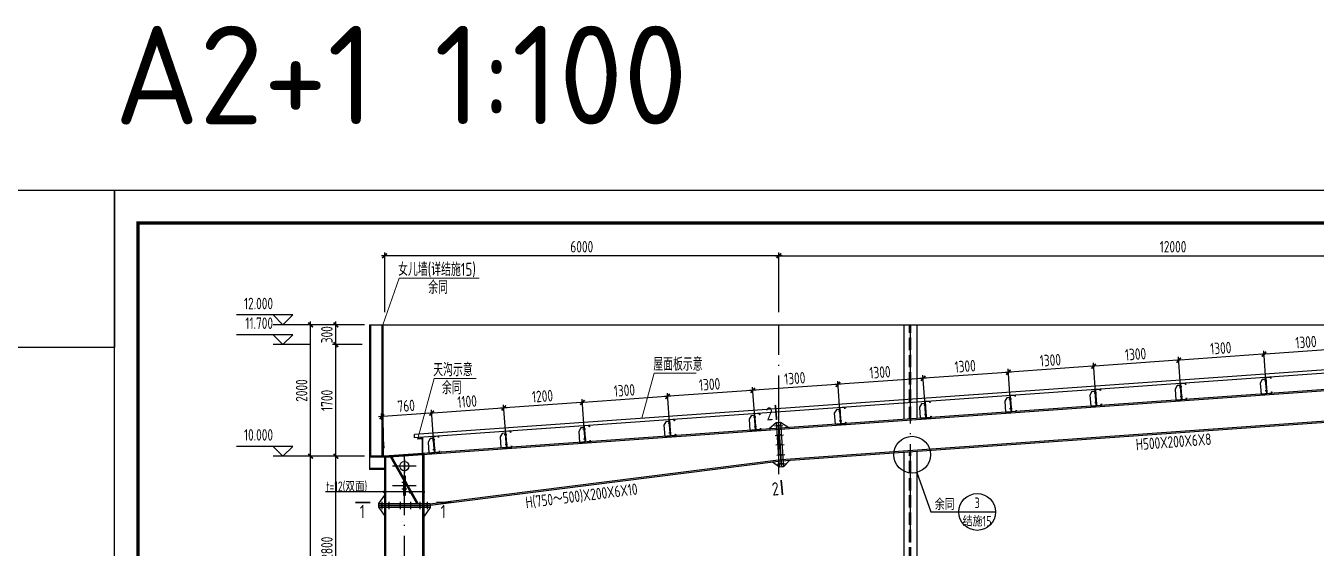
# Model space of a CAD drawing. Extents: x -2746917 to -971774, y -3334247 to -3250358.
# Drawn here: x -1217679 to -1178396, y -3285076 to -3269173 of the extents above; entities that cross this region are included whole.
import ezdxf
from ezdxf.enums import TextEntityAlignment as Align

# ---------------------------------------------------------------- set-up
doc = ezdxf.new("R2010")
doc.units = 0
doc.header["$LTSCALE"] = 1000
doc.header["$MEASUREMENT"] = 0
doc.header["$PDMODE"] = 35
doc.linetypes.add('DASH', pattern=[0.35, 0.25, -0.1])
doc.linetypes.add('DOTE', pattern=[2.42, 2, -0.2, 0.02, -0.2])
doc.layers.get('0').update_dxf_attribs({"linetype": 'CONTINUOUS'})
doc.layers.get('Defpoints').update_dxf_attribs({"linetype": 'CONTINUOUS'})
for name, color, linetype in [('10', 7, 'CONTINUOUS'), ('AXIS', 253, 'DOTE'), ('BEAM_CON', 4, 'CONTINUOUS'), ('COLU', 7, 'CONTINUOUS'), ('DIM', 3, 'CONTINUOUS'), ('NUM', 7, 'CONTINUOUS'), ('PUB_TITLE', 4, 'CONTINUOUS'), ('REIN', 1, 'CONTINUOUS'), ('TEXT', 7, 'CONTINUOUS'), ('THIN', 7, 'CONTINUOUS'), ('WALL', 5, 'CONTINUOUS'), ('柱子', 3, 'CONTINUOUS'), ('檩托', 151, 'CONTINUOUS')]:
    doc.layers.add(name, color=color, linetype=linetype)
doc.layers.add('yichutu', color=7, linetype='CONTINUOUS', true_color=0xffffff, plot=False)
doc.styles.add('TSSD_Dimension', font='tssdeng.shx', dxfattribs={"width": 0.75, "bigfont": 'Hztxt.shx'})
doc.styles.add('TSSD_Label', font='tssdeng.shx', dxfattribs={"width": 0.75, "bigfont": 'hztxt.shx'})
doc.styles.add('TSSD_Norm', font='tssdeng.shx', dxfattribs={"width": 0.75, "bigfont": 'hztxt.shx'})
doc.styles.add('TSSD_Num', font='tssdeng.shx', dxfattribs={"width": 0.75, "bigfont": 'hztxt.shx'})
doc.styles.add('TSSD_Rein', font='Tssdeng.shx', dxfattribs={"width": 0.75, "bigfont": 'hztxt.shx'})
doc.dimstyles.new('TSSD_50_100', dxfattribs={"dimtxt": 350, "dimasz": 100, "dimexe": 100, "dimexo": 250, "dimgap": 100, "dimtad": 1, "dimdec": 0, "dimlfac": 0.5, "dimzin": 0, "dimdsep": 46, "dimtxsty": 'TSSD_Dimension', "dimblk": 'ARCHTICK', "dimcen": 0, "dimdle": 100, "dimclrt": 7, "dimadec": 0, "dimazin": 0, "dimtfac": 1, "dimtdec": 0, "dimtix": 1, "dimtmove": 2, "dimatfit": 3, "dimfxl": 1, "dimtolj": 1, "dimtzin": 0, "dimarcsym": 0})

# ---------------------------------------------------------------- blocks, each defined once
blk = doc.blocks.new('_ArchTick')
at = {"color": 0, "const_width": 0.5}
blk.add_lwpolyline([(-0.71, -0.71), (0.71, 0.71)], dxfattribs=at)
blk = doc.blocks.new('*D992')
at = {"layer": 'Defpoints', "color": 0, "ltscale": 1.5}
for p in [(-1208239, -3282277), (-1207190, -3282277), (-1207190, -3287877)]:
    blk.add_point(p, dxfattribs=at)
at = {"layer": 'DIM', "color": 0, "lineweight": -2, "ltscale": 1.5}
for p, q in [((-1207440, -3282277), (-1208339, -3282277)), ((-1208239, -3287977), (-1208239, -3282177)), ((-1207440, -3287877), (-1208339, -3287877))]:
    blk.add_line(p, q, dxfattribs=at)
at = {"layer": 'DIM', "color": 0, "lineweight": -2, "ltscale": 1.5, "xscale": 100, "yscale": 100, "zscale": 100}
for p, rotation in [((-1208239, -3282277), 90), ((-1208239, -3287877), 270)]:
    blk.add_blockref('_ArchTick', p, dxfattribs=dict(at, rotation=rotation))
at = {"layer": 'DIM', "color": 7, "ltscale": 1.5, "insert": (-1208514, -3285077), "char_height": 350, "attachment_point": 5, "rotation": 90, "style": 'TSSD_Dimension'}
blk.add_mtext('\\A1;2800', dxfattribs=at)
blk = doc.blocks.new('*D993')
at = {"layer": 'Defpoints', "color": 0, "ltscale": 1.5}
for p in [(-1208239, -3278877), (-1207190, -3278877, -2), (-1207190, -3282277)]:
    blk.add_point(p, dxfattribs=at)
at = {"layer": 'DIM', "color": 0, "lineweight": -2, "ltscale": 1.5}
for p, q in [((-1207440, -3278877), (-1208339, -3278877)), ((-1208239, -3282377), (-1208239, -3278777)), ((-1207440, -3282277), (-1208339, -3282277))]:
    blk.add_line(p, q, dxfattribs=at)
at = {"layer": 'DIM', "color": 0, "lineweight": -2, "ltscale": 1.5, "xscale": 100, "yscale": 100, "zscale": 100}
for p, rotation in [((-1208239, -3278877), 90), ((-1208239, -3282277), 270)]:
    blk.add_blockref('_ArchTick', p, dxfattribs=dict(at, rotation=rotation))
at = {"layer": 'DIM', "color": 7, "ltscale": 1.5, "insert": (-1208514, -3280577), "char_height": 350, "attachment_point": 5, "rotation": 90, "style": 'TSSD_Dimension'}
blk.add_mtext('\\A1;1700', dxfattribs=at)
blk = doc.blocks.new('*D994')
at = {"layer": 'Defpoints', "color": 0, "ltscale": 1.5}
for p in [(-1208239, -3278277), (-1207190, -3278277), (-1207190, -3278877, -2)]:
    blk.add_point(p, dxfattribs=at)
at = {"layer": 'DIM', "color": 0, "lineweight": -2, "ltscale": 1.5}
for p, q in [((-1207440, -3278277), (-1208339, -3278277)), ((-1208239, -3278277), (-1208239, -3278177)), ((-1208239, -3278877), (-1208239, -3278277)), ((-1207440, -3278877), (-1208339, -3278877)), ((-1208239, -3278877), (-1208239, -3278977))]:
    blk.add_line(p, q, dxfattribs=at)
at = {"layer": 'DIM', "color": 0, "lineweight": -2, "ltscale": 1.5, "xscale": 100, "yscale": 100, "zscale": 100}
for p, rotation in [((-1208239, -3278277), 270), ((-1208239, -3278877), 90)]:
    blk.add_blockref('_ArchTick', p, dxfattribs=dict(at, rotation=rotation))
at = {"layer": 'DIM', "color": 7, "ltscale": 1.5, "insert": (-1208514, -3278577), "char_height": 350, "attachment_point": 5, "rotation": 90, "style": 'TSSD_Dimension'}
blk.add_mtext('\\A1;300', dxfattribs=at)
blk = doc.blocks.new('*D995')
at = {"layer": 'Defpoints', "color": 0, "ltscale": 1.5}
for p in [(-1209007, -3282277), (-1207114, -3282277), (-1207114, -3302277)]:
    blk.add_point(p, dxfattribs=at)
at = {"layer": 'DIM', "color": 0, "lineweight": -2, "ltscale": 1.5}
for p, q in [((-1207364, -3282277), (-1209107, -3282277)), ((-1209007, -3302377), (-1209007, -3282177)), ((-1207364, -3302277), (-1209107, -3302277))]:
    blk.add_line(p, q, dxfattribs=at)
at = {"layer": 'DIM', "color": 0, "lineweight": -2, "ltscale": 1.5, "xscale": 100, "yscale": 100, "zscale": 100}
for p, rotation in [((-1209007, -3282277), 90), ((-1209007, -3302277), 270)]:
    blk.add_blockref('_ArchTick', p, dxfattribs=dict(at, rotation=rotation))
at = {"layer": 'DIM', "color": 7, "ltscale": 1.5, "insert": (-1209282, -3292277), "char_height": 350, "attachment_point": 5, "rotation": 90, "style": 'TSSD_Dimension'}
blk.add_mtext('\\A1;10000', dxfattribs=at)
blk = doc.blocks.new('*D996')
at = {"layer": 'Defpoints', "color": 0, "ltscale": 1.5}
for p in [(-1209007, -3278277), (-1207114, -3278277), (-1207114, -3282277)]:
    blk.add_point(p, dxfattribs=at)
at = {"layer": 'DIM', "color": 0, "lineweight": -2, "ltscale": 1.5}
for p, q in [((-1207364, -3278277), (-1209107, -3278277)), ((-1209007, -3282377), (-1209007, -3278177)), ((-1207364, -3282277), (-1209107, -3282277))]:
    blk.add_line(p, q, dxfattribs=at)
at = {"layer": 'DIM', "color": 0, "lineweight": -2, "ltscale": 1.5, "xscale": 100, "yscale": 100, "zscale": 100}
for p, rotation in [((-1209007, -3278277), 90), ((-1209007, -3282277), 270)]:
    blk.add_blockref('_ArchTick', p, dxfattribs=dict(at, rotation=rotation))
at = {"layer": 'DIM', "color": 7, "ltscale": 1.5, "insert": (-1209282, -3280277), "char_height": 350, "attachment_point": 5, "rotation": 90, "style": 'TSSD_Dimension'}
blk.add_mtext('\\A1;2000', dxfattribs=at)
blk = doc.blocks.new('*D997')
at = {"layer": 'Defpoints', "color": 0, "ltscale": 1.5}
for p in [(-1206754, -3276174), (-1206754, -3278139), (-1194754, -3278139)]:
    blk.add_point(p, dxfattribs=at)
at = {"layer": 'DIM', "color": 0, "lineweight": -2, "ltscale": 1.5}
for p, q in [((-1194654, -3276174), (-1206854, -3276174)), ((-1206754, -3277889), (-1206754, -3276074)), ((-1194754, -3277889), (-1194754, -3276074))]:
    blk.add_line(p, q, dxfattribs=at)
at = {"layer": 'DIM', "color": 0, "lineweight": -2, "ltscale": 1.5, "xscale": 100, "yscale": 100, "zscale": 100, "rotation": 180}
blk.add_blockref('_ArchTick', (-1206754, -3276174), dxfattribs=at)
at = {"layer": 'DIM', "color": 0, "lineweight": -2, "ltscale": 1.5, "xscale": 100, "yscale": 100, "zscale": 100}
blk.add_blockref('_ArchTick', (-1194754, -3276174), dxfattribs=at)
at = {"layer": 'DIM', "color": 7, "ltscale": 1.5, "insert": (-1200754, -3275899), "char_height": 350, "attachment_point": 5, "style": 'TSSD_Dimension'}
blk.add_mtext('\\A1;6000', dxfattribs=at)
blk = doc.blocks.new('*D1000')
at = {"layer": 'Defpoints', "color": 0, "ltscale": 1.5}
for p in [(-1170754, -3276174), (-1194754, -3278139), (-1170754, -3278139)]:
    blk.add_point(p, dxfattribs=at)
at = {"layer": 'DIM', "color": 0, "lineweight": -2, "ltscale": 1.5}
for p, q in [((-1194854, -3276174), (-1170654, -3276174)), ((-1194754, -3277889), (-1194754, -3276074)), ((-1170754, -3277889), (-1170754, -3276074))]:
    blk.add_line(p, q, dxfattribs=at)
at = {"layer": 'DIM', "color": 0, "lineweight": -2, "ltscale": 1.5, "xscale": 100, "yscale": 100, "zscale": 100, "rotation": 180}
blk.add_blockref('_ArchTick', (-1194754, -3276174), dxfattribs=at)
at = {"layer": 'DIM', "color": 0, "lineweight": -2, "ltscale": 1.5, "xscale": 100, "yscale": 100, "zscale": 100}
blk.add_blockref('_ArchTick', (-1170754, -3276174), dxfattribs=at)
at = {"layer": 'DIM', "color": 7, "ltscale": 1.5, "insert": (-1182754, -3275899), "char_height": 350, "attachment_point": 5, "style": 'TSSD_Dimension'}
blk.add_mtext('\\A1;12000', dxfattribs=at)
blk = doc.blocks.new('A$C491C4D06')
at = {"layer": '檩托'}
for p, q in [((-109, 238), (-138, 184)), ((-63, 242), (-109, 238)), ((-75, 221), (-38, 225)), ((-66, 273), (-63, 242)), ((-60, 273), (-66, 273)), ((-63, 242), (-41, 24)), ((-60, 273), (18, 281)), ((-35, 24), (-60, 273)), ((-35, 24), (-60, 273)), ((16, 278), (-57, 271)), ((-57, 271), (-32, 28)), ((18, 258), (16, 278)), ((18, 281), (21, 259)), ((21, 259), (18, 258)), ((-138, 184), (-121, 16)), ((-121, 16), (-35, 24)), ((-60, 73), (-23, 76)), ((43, 32), (-35, 24)), ((-32, 28), (40, 35)), ((38, 54), (41, 55)), ((40, 35), (38, 54)), ((41, 55), (43, 32))]:
    blk.add_line(p, q, dxfattribs=at)
at = {"layer": '檩托', "const_width": 10, "elevation": 396}
blk.add_lwpolyline([(-61, 222), (-52, 223)], dxfattribs=at)
at = {"layer": '檩托', "const_width": 10}
blk.add_lwpolyline([(-47, 74), (-37, 75)], dxfattribs=at)
blk = doc.blocks.new('*D1010')
at = {"layer": 'Defpoints', "color": 0, "ltscale": 1.5}
for p in [(-1179986, -3279169), (-1179901, -3280375), (-1177307, -3280192)]:
    blk.add_point(p, dxfattribs=at)
at = {"layer": 'DIM', "color": 0, "lineweight": -2, "ltscale": 1.5}
for p, q in [((-1177325, -3279942), (-1177400, -3278885)), ((-1177293, -3278978), (-1180086, -3279176)), ((-1179918, -3280126), (-1179993, -3279069))]:
    blk.add_line(p, q, dxfattribs=at)
at = {"layer": 'DIM', "color": 0, "lineweight": -2, "ltscale": 1.5, "xscale": 100, "yscale": 100, "zscale": 100}
for p, rotation in [((-1177393, -3278985), 4.053197098437584), ((-1179986, -3279169), 184.0531970984376)]:
    blk.add_blockref('_ArchTick', p, dxfattribs=dict(at, rotation=rotation))
at = {"layer": 'DIM', "color": 7, "ltscale": 1.5, "insert": (-1178709, -3278802), "char_height": 350, "attachment_point": 5, "rotation": 4.0532, "style": 'TSSD_Dimension'}
blk.add_mtext('\\A1;1300', dxfattribs=at)
blk = doc.blocks.new('*D1011')
at = {"layer": 'Defpoints', "color": 0, "ltscale": 1.5}
for p in [(-1182580, -3279352), (-1179901, -3280375), (-1182494, -3280559)]:
    blk.add_point(p, dxfattribs=at)
at = {"layer": 'DIM', "color": 0, "lineweight": -2, "ltscale": 1.5}
for p, q in [((-1179886, -3279162), (-1182679, -3279359)), ((-1182512, -3280310), (-1182587, -3279253)), ((-1179918, -3280126), (-1179993, -3279069))]:
    blk.add_line(p, q, dxfattribs=at)
at = {"layer": 'DIM', "color": 0, "lineweight": -2, "ltscale": 1.5, "xscale": 100, "yscale": 100, "zscale": 100}
for p, rotation in [((-1182580, -3279352), 184.0531970984376), ((-1179986, -3279169), 4.053197098437584)]:
    blk.add_blockref('_ArchTick', p, dxfattribs=dict(at, rotation=rotation))
at = {"layer": 'DIM', "color": 7, "ltscale": 1.5, "insert": (-1181302, -3278986), "char_height": 350, "attachment_point": 5, "rotation": 4.0532, "style": 'TSSD_Dimension'}
blk.add_mtext('\\A1;1300', dxfattribs=at)
blk = doc.blocks.new('*D1012')
at = {"layer": 'Defpoints', "color": 0, "ltscale": 1.5}
for p in [(-1185173, -3279536), (-1185088, -3280743), (-1182494, -3280559)]:
    blk.add_point(p, dxfattribs=at)
at = {"layer": 'DIM', "color": 0, "lineweight": -2, "ltscale": 1.5}
for p, q in [((-1182512, -3280310), (-1182587, -3279253)), ((-1182480, -3279345), (-1185273, -3279543)), ((-1185105, -3280493), (-1185180, -3279436))]:
    blk.add_line(p, q, dxfattribs=at)
at = {"layer": 'DIM', "color": 0, "lineweight": -2, "ltscale": 1.5, "xscale": 100, "yscale": 100, "zscale": 100}
for p, rotation in [((-1182580, -3279352), 4.053197098437584), ((-1185173, -3279536), 184.0531970984376)]:
    blk.add_blockref('_ArchTick', p, dxfattribs=dict(at, rotation=rotation))
at = {"layer": 'DIM', "color": 7, "ltscale": 1.5, "insert": (-1183896, -3279170), "char_height": 350, "attachment_point": 5, "rotation": 4.0532, "style": 'TSSD_Dimension'}
blk.add_mtext('\\A1;1300', dxfattribs=at)
blk = doc.blocks.new('*D1013')
at = {"layer": 'Defpoints', "color": 0, "ltscale": 1.5}
for p in [(-1187767, -3279720), (-1185088, -3280743), (-1187681, -3280927)]:
    blk.add_point(p, dxfattribs=at)
at = {"layer": 'DIM', "color": 0, "lineweight": -2, "ltscale": 1.5}
for p, q in [((-1185073, -3279529), (-1187866, -3279727)), ((-1187699, -3280677), (-1187774, -3279620)), ((-1185105, -3280493), (-1185180, -3279436))]:
    blk.add_line(p, q, dxfattribs=at)
at = {"layer": 'DIM', "color": 0, "lineweight": -2, "ltscale": 1.5, "xscale": 100, "yscale": 100, "zscale": 100}
for p, rotation in [((-1187767, -3279720), 184.0531970984376), ((-1185173, -3279536), 4.053197098437584)]:
    blk.add_blockref('_ArchTick', p, dxfattribs=dict(at, rotation=rotation))
at = {"layer": 'DIM', "color": 7, "ltscale": 1.5, "insert": (-1186489, -3279354), "char_height": 350, "attachment_point": 5, "rotation": 4.0532, "style": 'TSSD_Dimension'}
blk.add_mtext('\\A1;1300', dxfattribs=at)
blk = doc.blocks.new('*D1014')
at = {"layer": 'Defpoints', "color": 0, "ltscale": 1.5}
for p in [(-1190360, -3279904), (-1190275, -3281110), (-1187681, -3280927)]:
    blk.add_point(p, dxfattribs=at)
at = {"layer": 'DIM', "color": 0, "lineweight": -2, "ltscale": 1.5}
for p, q in [((-1187667, -3279713), (-1190460, -3279911)), ((-1187699, -3280677), (-1187774, -3279620)), ((-1190292, -3280861), (-1190367, -3279804))]:
    blk.add_line(p, q, dxfattribs=at)
at = {"layer": 'DIM', "color": 0, "lineweight": -2, "ltscale": 1.5, "xscale": 100, "yscale": 100, "zscale": 100}
for p, rotation in [((-1187767, -3279720), 4.053197098437584), ((-1190360, -3279904), 184.0531970984376)]:
    blk.add_blockref('_ArchTick', p, dxfattribs=dict(at, rotation=rotation))
at = {"layer": 'DIM', "color": 7, "ltscale": 1.5, "insert": (-1189083, -3279538), "char_height": 350, "attachment_point": 5, "rotation": 4.0532, "style": 'TSSD_Dimension'}
blk.add_mtext('\\A1;1300', dxfattribs=at)
blk = doc.blocks.new('*D1015')
at = {"layer": 'Defpoints', "color": 0, "ltscale": 1.5}
for p in [(-1192954, -3280088), (-1190275, -3281110), (-1192868, -3281294)]:
    blk.add_point(p, dxfattribs=at)
at = {"layer": 'DIM', "color": 0, "lineweight": -2, "ltscale": 1.5}
for p, q in [((-1190260, -3279897), (-1193053, -3280095)), ((-1192886, -3281045), (-1192961, -3279988)), ((-1190292, -3280861), (-1190367, -3279804))]:
    blk.add_line(p, q, dxfattribs=at)
at = {"layer": 'DIM', "color": 0, "lineweight": -2, "ltscale": 1.5, "xscale": 100, "yscale": 100, "zscale": 100}
for p, rotation in [((-1192954, -3280088), 184.0531970984376), ((-1190360, -3279904), 4.053197098437584)]:
    blk.add_blockref('_ArchTick', p, dxfattribs=dict(at, rotation=rotation))
at = {"layer": 'DIM', "color": 7, "ltscale": 1.5, "insert": (-1191676, -3279721), "char_height": 350, "attachment_point": 5, "rotation": 4.0532, "style": 'TSSD_Dimension'}
blk.add_mtext('\\A1;1300', dxfattribs=at)
blk = doc.blocks.new('*D1016')
at = {"layer": 'Defpoints', "color": 0, "ltscale": 1.5}
for p in [(-1195547, -3280271), (-1195462, -3281478), (-1192868, -3281294)]:
    blk.add_point(p, dxfattribs=at)
at = {"layer": 'DIM', "color": 0, "lineweight": -2, "ltscale": 1.5}
for p, q in [((-1192854, -3280080), (-1195647, -3280278)), ((-1192886, -3281045), (-1192961, -3279988)), ((-1195479, -3281229), (-1195554, -3280172))]:
    blk.add_line(p, q, dxfattribs=at)
at = {"layer": 'DIM', "color": 0, "lineweight": -2, "ltscale": 1.5, "xscale": 100, "yscale": 100, "zscale": 100}
for p, rotation in [((-1192954, -3280088), 4.053197098437584), ((-1195547, -3280271), 184.0531970984376)]:
    blk.add_blockref('_ArchTick', p, dxfattribs=dict(at, rotation=rotation))
at = {"layer": 'DIM', "color": 7, "ltscale": 1.5, "insert": (-1194270, -3279905), "char_height": 350, "attachment_point": 5, "rotation": 4.0532, "style": 'TSSD_Dimension'}
blk.add_mtext('\\A1;1300', dxfattribs=at)
blk = doc.blocks.new('*D1017')
at = {"layer": 'Defpoints', "color": 0, "ltscale": 1.5}
for p in [(-1198141, -3280455), (-1198055, -3281662), (-1195462, -3281478)]:
    blk.add_point(p, dxfattribs=at)
at = {"layer": 'DIM', "color": 0, "lineweight": -2, "ltscale": 1.5}
for p, q in [((-1195447, -3280264), (-1198240, -3280462)), ((-1198073, -3281412), (-1198148, -3280355)), ((-1195479, -3281229), (-1195554, -3280172))]:
    blk.add_line(p, q, dxfattribs=at)
at = {"layer": 'DIM', "color": 0, "lineweight": -2, "ltscale": 1.5, "xscale": 100, "yscale": 100, "zscale": 100}
for p, rotation in [((-1198141, -3280455), 184.0531970984376), ((-1195547, -3280271), 4.053197098437584)]:
    blk.add_blockref('_ArchTick', p, dxfattribs=dict(at, rotation=rotation))
at = {"layer": 'DIM', "color": 7, "ltscale": 1.5, "insert": (-1196863, -3280089), "char_height": 350, "attachment_point": 5, "rotation": 4.0532, "style": 'TSSD_Dimension'}
blk.add_mtext('\\A1;1300', dxfattribs=at)
blk = doc.blocks.new('*D1018')
at = {"layer": 'Defpoints', "color": 0, "ltscale": 1.5}
for p in [(-1200734, -3280639), (-1198055, -3281662), (-1200649, -3281845)]:
    blk.add_point(p, dxfattribs=at)
at = {"layer": 'DIM', "color": 0, "lineweight": -2, "ltscale": 1.5}
for p, q in [((-1198041, -3280448), (-1200834, -3280646)), ((-1198073, -3281412), (-1198148, -3280355)), ((-1200666, -3281596), (-1200741, -3280539))]:
    blk.add_line(p, q, dxfattribs=at)
at = {"layer": 'DIM', "color": 0, "lineweight": -2, "ltscale": 1.5, "xscale": 100, "yscale": 100, "zscale": 100}
for p, rotation in [((-1198141, -3280455), 4.053197098437584), ((-1200734, -3280639), 184.0531970984376)]:
    blk.add_blockref('_ArchTick', p, dxfattribs=dict(at, rotation=rotation))
at = {"layer": 'DIM', "color": 7, "ltscale": 1.5, "insert": (-1199457, -3280273), "char_height": 350, "attachment_point": 5, "rotation": 4.0532, "style": 'TSSD_Dimension'}
blk.add_mtext('\\A1;1300', dxfattribs=at)
blk = doc.blocks.new('*D1019')
at = {"layer": 'Defpoints', "color": 0, "ltscale": 1.5}
for p in [(-1203128, -3280808), (-1203043, -3282015), (-1200649, -3281845)]:
    blk.add_point(p, dxfattribs=at)
at = {"layer": 'DIM', "color": 0, "lineweight": -2, "ltscale": 1.5}
for p, q in [((-1200634, -3280632), (-1203228, -3280816)), ((-1203060, -3281766), (-1203135, -3280709)), ((-1200666, -3281596), (-1200741, -3280539))]:
    blk.add_line(p, q, dxfattribs=at)
at = {"layer": 'DIM', "color": 0, "lineweight": -2, "ltscale": 1.5, "xscale": 100, "yscale": 100, "zscale": 100}
for p, rotation in [((-1203128, -3280808), 184.0531970984376), ((-1200734, -3280639), 4.053197098437584)]:
    blk.add_blockref('_ArchTick', p, dxfattribs=dict(at, rotation=rotation))
at = {"layer": 'DIM', "color": 7, "ltscale": 1.5, "insert": (-1201950, -3280449), "char_height": 350, "attachment_point": 5, "rotation": 4.0532, "style": 'TSSD_Dimension'}
blk.add_mtext('\\A1;1200', dxfattribs=at)
blk = doc.blocks.new('*D1020')
at = {"layer": 'Defpoints', "color": 0, "ltscale": 1.5}
for p in [(-1205323, -3280964), (-1203043, -3282015), (-1205237, -3282171)]:
    blk.add_point(p, dxfattribs=at)
at = {"layer": 'DIM', "color": 0, "lineweight": -2, "ltscale": 1.5}
for p, q in [((-1203028, -3280801), (-1205422, -3280971)), ((-1205255, -3281921), (-1205330, -3280864)), ((-1203060, -3281766), (-1203135, -3280709))]:
    blk.add_line(p, q, dxfattribs=at)
at = {"layer": 'DIM', "color": 0, "lineweight": -2, "ltscale": 1.5, "xscale": 100, "yscale": 100, "zscale": 100}
for p, rotation in [((-1205323, -3280964), 184.0531970984376), ((-1203128, -3280808), 4.053197098437584)]:
    blk.add_blockref('_ArchTick', p, dxfattribs=dict(at, rotation=rotation))
at = {"layer": 'DIM', "color": 7, "ltscale": 1.5, "insert": (-1204245, -3280612), "char_height": 350, "attachment_point": 5, "rotation": 4.0532, "style": 'TSSD_Dimension'}
blk.add_mtext('\\A1;1100', dxfattribs=at)
blk = doc.blocks.new('*D1021')
at = {"layer": 'Defpoints', "color": 0, "ltscale": 1.5}
for p in [(-1206839, -3281071), (-1206754, -3282278), (-1205237, -3282171)]:
    blk.add_point(p, dxfattribs=at)
at = {"layer": 'DIM', "color": 0, "lineweight": -2, "ltscale": 1.5}
for p, q in [((-1205255, -3281921), (-1205330, -3280864)), ((-1205223, -3280957), (-1206939, -3281079)), ((-1206771, -3282029), (-1206846, -3280972))]:
    blk.add_line(p, q, dxfattribs=at)
at = {"layer": 'DIM', "color": 0, "lineweight": -2, "ltscale": 1.5, "xscale": 100, "yscale": 100, "zscale": 100}
for p, rotation in [((-1205323, -3280964), 4.053197098437584), ((-1206839, -3281071), 184.0531970984376)]:
    blk.add_blockref('_ArchTick', p, dxfattribs=dict(at, rotation=rotation))
at = {"layer": 'DIM', "color": 7, "ltscale": 1.5, "insert": (-1206100, -3280743), "char_height": 350, "attachment_point": 5, "rotation": 4.0532, "style": 'TSSD_Dimension'}
blk.add_mtext('\\A1;760', dxfattribs=at)
blk = doc.blocks.new('ts_idx')
at = {"color": 0, "linetype": 'ByBlock', "lineweight": -2}
blk.add_line((-0.5, 0), (0.5, 0), dxfattribs=at)
blk.add_circle((0, 0), 0.5, dxfattribs=at)
at = {"color": 0, "linetype": 'ByBlock', "lineweight": -2, "style": 'TSSD_Num', "width": 0.7}
for tag, p in [('1', (0, 0.25)), ('A', (0, -0.25))]:
    blk.add_attdef(tag, text='', height=0.286, dxfattribs=at).set_placement(p, align=Align.MIDDLE_CENTER)
blk = doc.blocks.new('yct-1189-420-118900-42000-100-2008.0')
at = {"layer": 'yichutu', "color": 7, "true_color": 0xffffff}
blk.add_lwpolyline([(0, 0), (0, 42000), (118900, 42000), (118900, 0)], close=True, dxfattribs=at)
at = {"layer": 'yichutu', "color": 7, "true_color": 0xffffff, "style": 'TSSD_Rein'}
blk.add_text('A2+1 1:100', height=3000, dxfattribs=at).set_placement((0, 44000))
blk = doc.blocks.new('A$C3E121A49')
at = {"layer": 'PUB_TITLE'}
blk.add_lwpolyline([(-114817, -12301), (-114817, 29699), (4083, 29699), (4083, -12301)], close=True, dxfattribs=at)
at = {"layer": 'PUB_TITLE', "const_width": 100}
blk.add_lwpolyline([(3083, -11301), (3083, 28699), (-114103, 28699), (-114103, -11301), (3083, -11301)], dxfattribs=at)

msp = doc.modelspace()

# ---------------------------------------------------------------- linework, layer by layer
at = {"ltscale": 1.5}
msp.add_lwpolyline([(-1220380.26, -3274173.05), (-1214977.31, -3274173.05), (-1214977.31, -3278965.91), (-1220380.26, -3278965.91)], close=True, dxfattribs=at)
at = {"color": 4, "lineweight": 5, "ltscale": 1.5}
for points in [[(-1206297.6, -3282576.82, 1), (-1206009.6, -3282576.82, 1)], [(-1206291.6, -3282576.82, 1), (-1206015.6, -3282576.82, 1)]]:
    msp.add_lwpolyline(points, format="xyb", close=True, dxfattribs=at)
msp.add_lwpolyline([(-1206163.6, -3282376.82), (-1206143.6, -3282376.82), (-1206143.6, -3282776.82), (-1206163.6, -3282776.82)], close=True, dxfattribs=at)
at = {"layer": '10', "color": 6, "const_width": 51.43}
for points in [[(-1194820.92, -3281168.09), (-1194863.3, -3280712.91)], [(-1194642.25, -3283453.68), (-1194684.63, -3282998.5)], [(-1207187.1, -3283685.07), (-1207644.24, -3283685.07)], [(-1204725.17, -3283685.07), (-1205182.31, -3283685.07)]]:
    msp.add_lwpolyline(points, dxfattribs=at)
at = {"layer": 'AXIS', "ltscale": 1.5}
for p, q in [((-1194753.6, -3282820.37), (-1194753.6, -3278276.82)), ((-1190753.6, -3278276.82), (-1190753.6, -3303039.78)), ((-1206153.6, -3302216.82), (-1206153.6, -3282276.82))]:
    msp.add_line(p, q, dxfattribs=at)
at = {"layer": 'AXIS', "linetype": 'DOTE'}
for p, q in [((-1205793.6, -3282576.82), (-1206513.6, -3282576.82)), ((-1205793.6, -3283176.82), (-1206513.6, -3283176.82))]:
    msp.add_line(p, q, dxfattribs=at)
at = {"layer": 'BEAM_CON', "ltscale": 1.5}
for p, q in [((-1207213.6, -3278276.82, -3.33), (-1110293.6, -3278276.82, -3.33)), ((-1158753.6, -3278876.82), (-1206753.6, -3282276.82)), ((-1158750.78, -3278916.72), (-1206750.78, -3282316.72)), ((-1170685.77, -3280684.42), (-1194685.77, -3282384.42)), ((-1170682.95, -3280724.32), (-1194682.95, -3282424.32)), ((-1194826.17, -3281251.51), (-1195054.43, -3281448.13)), ((-1194706.47, -3281243.03), (-1194452.78, -3281405.51)), ((-1206798.6, -3281416.05), (-1206813.6, -3281416.05, 0.85)), ((-1194882.99, -3281356.04), (-1194635.49, -3281338.51)), ((-1194862.8, -3281641.01), (-1194615.3, -3281623.48)), ((-1205744.93, -3281757.56), (-1205746.43, -3281742.63)), ((-1194842.02, -3281934.33), (-1194594.53, -3281916.8)), ((-1206753.6, -3302216.82), (-1206753.6, -3282276.82)), ((-1206713.6, -3302216.82), (-1206713.6, -3282276.82)), ((-1205776.56, -3283716.82), (-1206575.34, -3282299.19)), ((-1205730.65, -3283716.82), (-1206531.87, -3282294.84)), ((-1205593.6, -3302216.82), (-1205593.6, -3282201.02)), ((-1205553.6, -3302216.82), (-1205553.6, -3282197.02)), ((-1194687.97, -3282384.63), (-1205378.62, -3283737.13)), ((-1194682.95, -3282424.32), (-1205373.6, -3283776.82)), ((-1194730.08, -3282608.11), (-1194949.87, -3282458.09)), ((-1194820.29, -3282241.1), (-1194572.8, -3282223.57)), ((-1194610.38, -3282599.63), (-1194429.11, -3282406.34)), ((-1194800.83, -3282515.9), (-1194553.33, -3282498.37)), ((-1206080.2, -3283076.82), (-1206227.01, -3283076.82)), ((-1206933.6, -3283716.82), (-1206753.6, -3283456.82)), ((-1206080.2, -3283276.82), (-1206227.01, -3283276.82)), ((-1206933.6, -3283836.82), (-1206753.6, -3284096.82)), ((-1206843.6, -3283663.41), (-1206843.6, -3283890.22)), ((-1206623.6, -3283663.41), (-1206623.6, -3283890.22)), ((-1206286.83, -3283663.41), (-1206286.83, -3283890.22)), ((-1205962.88, -3283663.41), (-1205962.88, -3283890.22)), ((-1205683.6, -3283663.41), (-1205683.6, -3283890.22)), ((-1205373.6, -3283836.82), (-1205553.6, -3284096.82)), ((-1205463.6, -3283663.41), (-1205463.6, -3283890.22))]:
    msp.add_line(p, q, dxfattribs=at)
at = {"layer": 'BEAM_CON', "color": 8, "ltscale": 1.5}
for p, q in [((-1158796.01, -3278278.32), (-1205848.81, -3281611.22)), ((-1158788.95, -3278378.07), (-1205848.81, -3281711.48)), ((-1205848.81, -3281711.48), (-1205848.81, -3281611.22))]:
    msp.add_line(p, q, dxfattribs=at)
at = {"layer": 'BEAM_CON', "linetype": 'DASH', "ltscale": 1.5}
for p, q in [((-1190773.6, -3281144.9), (-1190773.6, -3278276.82)), ((-1190733.6, -3281142.07), (-1190733.6, -3278276.82)), ((-1190773.6, -3302216.82), (-1190773.6, -3282147.41)), ((-1190733.6, -3302216.82), (-1190733.6, -3282144.57))]:
    msp.add_line(p, q, dxfattribs=at)
at = {"layer": 'BEAM_CON', "ltscale": 1.5}
for points in [[(-1194730.08, -3282608.11), (-1194826.17, -3281251.51), (-1194766.32, -3281247.27), (-1194670.23, -3282603.87), (-1194730.08, -3282608.11)], [(-1194670.23, -3282603.87), (-1194766.32, -3281247.27), (-1194706.47, -3281243.03), (-1194610.38, -3282599.63), (-1194670.23, -3282603.87)], [(-1206813.6, -3281416.05), (-1206813.6, -3282276.82), (-1206753.6, -3282276.82), (-1205591.21, -3282194.48), (-1205591.12, -3281727.1), (-1205746.43, -3281742.63)], [(-1206798.6, -3281416.05), (-1206798.6, -3282261.82), (-1206754.35, -3282261.82), (-1205606.21, -3282180.91), (-1205606.13, -3281743.67), (-1205744.93, -3281757.56)]]:
    msp.add_lwpolyline(points, dxfattribs=at)
for points in [[(-1206173.6, -3282876.82), (-1206133.6, -3282876.82), (-1206133.6, -3283476.82), (-1206173.6, -3283476.82)], [(-1206933.6, -3283716.82), (-1205373.6, -3283716.82), (-1205373.6, -3283776.82), (-1206933.6, -3283776.82)], [(-1206933.6, -3283776.82), (-1205373.6, -3283776.82), (-1205373.6, -3283836.82), (-1206933.6, -3283836.82)]]:
    msp.add_lwpolyline(points, close=True, dxfattribs=at)
at = {"layer": 'NUM', "ltscale": 1.5}
msp.add_line((-1205574.71, -3283364.06), (-1208552.37, -3283364.06), dxfattribs=at)
at = {"layer": 'NUM', "ltscale": 1.5, "const_width": 50}
for points in [[(-1206728.6, -3283364.06, -1), (-1206778.6, -3283364.06, -1)], [(-1205950.32, -3283364.06, -1), (-1206000.32, -3283364.06, -1)], [(-1205549.71, -3283364.06, -1), (-1205599.71, -3283364.06, -1)]]:
    msp.add_lwpolyline(points, format="xyb", close=True, dxfattribs=at)
at = {"layer": 'REIN', "color": 4, "const_width": 50}
for points in [[(-1194819.09, -3281351.52), (-1194699.39, -3281343.04)], [(-1194798.9, -3281636.49), (-1194679.2, -3281628.01)], [(-1194778.13, -3281929.81), (-1194658.43, -3281921.33)], [(-1194756.4, -3282236.58), (-1194636.7, -3282228.1)], [(-1194736.93, -3282511.37), (-1194617.23, -3282502.89)], [(-1206133.6, -3283076.82), (-1206173.6, -3283076.82)], [(-1206133.6, -3283276.82), (-1206173.6, -3283276.82)], [(-1206843.6, -3283716.82), (-1206843.6, -3283836.82)], [(-1206623.6, -3283716.82), (-1206623.6, -3283836.82)], [(-1206286.83, -3283716.82), (-1206286.83, -3283836.82)], [(-1205962.88, -3283716.82), (-1205962.88, -3283836.82)], [(-1205683.6, -3283716.82), (-1205683.6, -3283836.82)], [(-1205463.6, -3283716.82), (-1205463.6, -3283836.82)]]:
    msp.add_lwpolyline(points, dxfattribs=at)
at = {"layer": 'TEXT', "lineweight": 5}
for p, q in [((-1206315.41, -3276858.56), (-1206813.6, -3278276.82, -3.33)), ((-1203877.67, -3276858.56), (-1206315.41, -3276858.56)), ((-1205246.83, -3279913.1, 1.33), (-1205746.88, -3281738.13)), ((-1203971.34, -3279913.1, 1.33), (-1205246.83, -3279913.1, 1.33)), ((-1198547.25, -3279744.86, 1.01), (-1198924.22, -3281120.73)), ((-1197271.75, -3279744.86, 1.01), (-1198547.25, -3279744.86, 1.01))]:
    msp.add_line(p, q, dxfattribs=at)
at = {"layer": 'THIN'}
for p, q in [((-1210152.53, -3277976.82, -1.2), (-1211263.11, -3277976.82, -1.2)), ((-1209852.53, -3278276.82, -1.2), (-1210152.53, -3277976.82, -1.2)), ((-1209552.53, -3277976.82, -1.2), (-1210152.53, -3277976.82, -1.2)), ((-1209852.53, -3278276.82, -1.2), (-1209552.53, -3277976.82, -1.2)), ((-1209006.61, -3278276.82, -1.2), (-1210152.53, -3278276.82, -1.2)), ((-1209852.53, -3278276.82, -1.2), (-1209852.53, -3278276.82, -1.2)), ((-1210152.53, -3278576.82, -1.2), (-1211263.11, -3278576.82, -1.2)), ((-1209852.53, -3278876.82, -1.2), (-1210152.53, -3278576.82, -1.2)), ((-1209552.53, -3278576.82, -1.2), (-1210152.53, -3278576.82, -1.2)), ((-1209006.61, -3278876.82, -1.2), (-1210152.53, -3278876.82, -1.2)), ((-1209852.53, -3278876.82, -1.2), (-1209552.53, -3278576.82, -1.2)), ((-1209852.53, -3278876.82, -1.2), (-1209852.53, -3278876.82, -1.2)), ((-1210152.53, -3281976.82, -1.2), (-1211263.11, -3281976.82, -1.2)), ((-1209852.53, -3282276.82, -1.2), (-1210152.53, -3281976.82, -1.2)), ((-1209552.53, -3281976.82, -1.2), (-1210152.53, -3281976.82, -1.2)), ((-1209852.53, -3282276.82, -1.2), (-1209552.53, -3281976.82, -1.2)), ((-1209006.61, -3282276.82, -1.2), (-1210152.53, -3282276.82, -1.2)), ((-1209852.53, -3282276.82, -1.2), (-1209852.53, -3282276.82, -1.2)), ((-1190551.45, -3282770.98), (-1190125.71, -3283973.51)), ((-1190125.71, -3283973.51), (-1189276.61, -3283973.51))]:
    msp.add_line(p, q, dxfattribs=at)
msp.add_circle((-1190696.95, -3282230.03), 560.18, dxfattribs=at)
at = {"layer": 'WALL', "color": 4}
for p, q in [((-1190953.6, -3278276.82), (-1190953.6, -3281157.65)), ((-1190553.6, -3278276.82), (-1190553.6, -3281129.32)), ((-1190953.6, -3282160.16), (-1190953.6, -3302216.82)), ((-1190553.6, -3282131.82), (-1190553.6, -3302216.82))]:
    msp.add_line(p, q, dxfattribs=at)
at = {"layer": '柱子', "color": 4}
for p, q in [((-1207213.6, -3278276.82, -3.33), (-1207213.6, -3282276.82, 2)), ((-1207189.6, -3278276.82, -3.33), (-1207189.6, -3282276.82, 2)), ((-1206837.6, -3278276.82, -3.33), (-1206837.6, -3282276.82, 2)), ((-1206813.6, -3278276.82, -3.33), (-1206813.6, -3282276.82, 2)), ((-1207213.6, -3282276.82, 2), (-1207213.6, -3282676.82, 2)), ((-1206753.6, -3282276.82), (-1207213.6, -3282276.82)), ((-1206753.6, -3282300.82, 2), (-1207213.6, -3282300.82, 2)), ((-1206753.6, -3282652.82, 2), (-1207213.6, -3282652.82, 2)), ((-1206753.6, -3282676.82, 2), (-1207213.6, -3282676.82, 2))]:
    msp.add_line(p, q, dxfattribs=at)

# ---------------------------------------------------------------- block references
at = {"ltscale": 1.5}
msp.add_blockref('A$C3E121A49', (-1100160.58, -3303872.21), dxfattribs=at)
at = {"layer": 'COLU', "xscale": 2.000000000011448, "yscale": 2, "zscale": 2, "rotation": 358.3274362581344}
for p in [(-1182426, -3280609.33), (-1179832.49, -3280425.62), (-1187613, -3280976.74), (-1185019.5, -3280793.04), (-1192800, -3281344.15), (-1190206.5, -3281160.45), (-1197987.01, -3281711.57), (-1195393.51, -3281527.86), (-1205169.01, -3282220.3), (-1202974.51, -3282064.85), (-1200580.51, -3281895.27)]:
    msp.add_blockref('A$C491C4D06', p, dxfattribs=at)
at = {"layer": 'THIN'}
ref = msp.add_blockref('ts_idx', (-1188716.61, -3283973.51), dxfattribs=dict(at, xscale=1120, yscale=1120, zscale=1120))
ref.add_attrib('1', '3', dxfattribs={"height": 320, "style": 'TSSD_Num', "width": 0.75}).set_placement((-1188716.61, -3283693.51), align=Align.MIDDLE_CENTER)
ref.add_attrib('-', '结施15', dxfattribs={"height": 320, "style": 'TSSD_Num', "width": 0.75}).set_placement((-1188716.61, -3284253.51), align=Align.MIDDLE_CENTER)
at = {"layer": 'yichutu'}
msp.add_blockref('yct-1189-420-118900-42000-100-2008.0', (-1214977.31, -3316173.05), dxfattribs=at)

# ---------------------------------------------------------------- texts
at = {"layer": '10', "color": 6, "style": 'TSSD_Rein', "width": 0.8}
for p in [(-1195123.66, -3281192.41), (-1194944.99, -3283478.01)]:
    msp.add_text('2', height=400, rotation=5.250826, dxfattribs=at).set_placement(p)
for p in [(-1207510.76, -3284159.48), (-1205048.83, -3284159.48)]:
    msp.add_text('1', height=400, dxfattribs=at).set_placement(p)
at = {"layer": 'TEXT', "lineweight": 5, "width": 0.75}
for s, height, style, p in [('女儿墙(详结施15)', 400, 'TSSD_Norm', (-1206343.73, -3276787.81)), ('余同', 400, 'TSSD_Norm', (-1205427.33, -3277334.09)), ('屋面板示意', 400, 'TSSD_Norm', (-1198575.57, -3279674.1, 1.01)), ('天沟示意', 400, 'TSSD_Norm', (-1205275.15, -3279842.35, 1.33)), ('余同', 400, 'TSSD_Norm', (-1205011.67, -3280388.64, 1.33)), ('余同', 350, 'TSSD_Rein', (-1190006.89, -3283915.64))]:
    msp.add_text(s, height=height, dxfattribs=dict(at, style=style)).set_placement(p)
at = {"layer": 'TEXT', "ltscale": 1.5, "style": 'TSSD_Norm', "width": 0.75}
for s, rotation, p in [('H500X200X6X8', 4.235714, (-1183872.57, -3282096.13)), ('H(750～500)X200X6X10', 7, (-1202443.26, -3283861.35))]:
    msp.add_text(s, height=350, rotation=rotation, dxfattribs=at).set_placement(p)
at = {"layer": 'TEXT', "lineweight": 5, "ltscale": 1.5, "style": 'TSSD_Rein', "width": 0.75}
msp.add_text('t=12(双面)', height=300, dxfattribs=at).set_placement((-1208540.49, -3283345.01))
at = {"layer": 'THIN', "style": 'TSSD_Label', "width": 0.75}
for s, p in [('12.000', (-1210152.53, -3277906.82, -1.2)), ('11.700', (-1210152.53, -3278506.82, -1.2)), ('10.000', (-1210152.53, -3281906.82, -1.2))]:
    msp.add_text(s, height=350, dxfattribs=at).set_placement(p, align=Align.BOTTOM_RIGHT)

# ---------------------------------------------------------------- dimensions: what is measured, and where the dimension line sits
at = {"layer": 'DIM', "ltscale": 1.5}
for base, p2, picture, middle in [((-1206753.6, -3276173.97), (-1206753.6, -3278138.58), '*D997', (-1200753.6, -3275898.97)), ((-1170753.6, -3276173.97), (-1170753.6, -3278138.58), '*D1000', (-1182753.6, -3275898.97))]:
    dim = msp.add_linear_dim(base=base, p1=(-1194753.6, -3278138.58), p2=p2, dimstyle='TSSD_50_100', dxfattribs=at)
    dim.commit()
    dim.dimension.update_dxf_attribs({"geometry": picture, "text_midpoint": middle})
for base, p1, p2, angle, picture, middle in [((-1209006.61, -3278276.82), (-1207113.6, -3282276.82), (-1207113.6, -3278276.82), 90, '*D996', (-1209281.61, -3280276.82)), ((-1208239.27, -3278276.82, -1.2), (-1207189.6, -3278876.82, -3.33), (-1207189.6, -3278276.82, -1.2), 90, '*D994', (-1208514.27, -3278576.82, -1.2)), ((-1179986.08, -3279168.65), (-1177307.08, -3280191.51), (-1179900.58, -3280375.29), 4.053197, '*D1010', (-1178708.77, -3278802.46)), ((-1208239.27, -3278876.82, -1.2), (-1207189.6, -3282276.82, -1.2), (-1207189.6, -3278876.82, -3.33), 90, '*D993', (-1208514.27, -3280576.82, -1.2)), ((-1185173.08, -3279536.2), (-1182494.08, -3280559.06), (-1185087.57, -3280742.84), 4.053197, '*D1012', (-1183895.76, -3279170)), ((-1182579.58, -3279352.43), (-1179900.58, -3280375.29), (-1182494.08, -3280559.06), 4.053197, '*D1011', (-1181302.27, -3278986.23)), ((-1190360.07, -3279903.75), (-1187681.07, -3280926.61), (-1190274.57, -3281110.39), 4.053197, '*D1014', (-1189082.76, -3279537.55)), ((-1187766.57, -3279719.98), (-1185087.57, -3280742.84), (-1187681.07, -3280926.61), 4.053197, '*D1013', (-1186489.26, -3279353.78)), ((-1195547.06, -3280271.3), (-1192868.06, -3281294.16), (-1195461.56, -3281477.94), 4.053197, '*D1016', (-1194269.75, -3279905.1)), ((-1192953.57, -3280087.53), (-1190274.57, -3281110.39), (-1192868.06, -3281294.16), 4.053197, '*D1015', (-1191676.26, -3279721.33)), ((-1200734.06, -3280638.85), (-1198055.06, -3281661.71), (-1200648.56, -3281845.49), 4.053197, '*D1018', (-1199456.75, -3280272.65)), ((-1198140.56, -3280455.08), (-1195461.56, -3281477.94), (-1198055.06, -3281661.71), 4.053197, '*D1017', (-1196863.25, -3280088.88)), ((-1206839.02, -3281071.45), (-1205237.05, -3282170.63), (-1206753.51, -3282278.09), 4.053197, '*D1021', (-1206100.22, -3280743.41)), ((-1205322.55, -3280963.99), (-1203042.55, -3282015.13), (-1205237.05, -3282170.63), 4.053197, '*D1020', (-1204244.74, -3280611.93)), ((-1203128.05, -3280808.49), (-1200648.56, -3281845.49), (-1203042.55, -3282015.13), 4.053197, '*D1019', (-1201950.49, -3280449.36)), ((-1209006.61, -3282276.82), (-1207113.6, -3302276.82), (-1207113.6, -3282276.82), 90, '*D995', (-1209281.61, -3292276.82)), ((-1208239.27, -3282276.82, -1.2), (-1207189.6, -3287876.82, -1.2), (-1207189.6, -3282276.82, -1.2), 90, '*D992', (-1208514.27, -3285076.82, -1.2))]:
    dim = msp.add_linear_dim(base=base, p1=p1, p2=p2, angle=angle, dimstyle='TSSD_50_100', dxfattribs=at)
    dim.commit()
    dim.dimension.update_dxf_attribs({"geometry": picture, "text_midpoint": middle})

doc.saveas('drawing.dxf')
